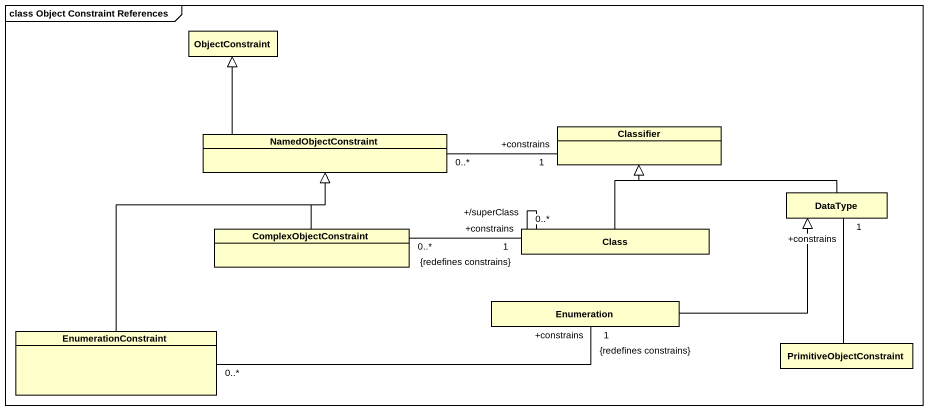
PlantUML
@startuml
mainframe class Object Constraint References
hide circle
hide empty members
class ObjectConstraint
class NamedObjectConstraint
class Classifier
class DataType
class ComplexObjectConstraint
class "Class" as Class_
class EnumerationConstraint
class Enumeration
class PrimitiveObjectConstraint
NamedObjectConstraint -up-|> ObjectConstraint
NamedObjectConstraint "0..*" -right- "+constrains\n1" Classifier
DataType -left-|> Classifier
ComplexObjectConstraint -up-|> NamedObjectConstraint
ComplexObjectConstraint "0..*" -right- "+constrains\n1\n{redefines constrains}" Class_
Class_ -up-|> Classifier
Class_ -- "+/superClass\n0..*" Class_
EnumerationConstraint -up-|> NamedObjectConstraint
EnumerationConstraint "0..*" -right- "+constrains\n1\n{redefines constrains}" Enumeration
Enumeration -right-|> DataType
PrimitiveObjectConstraint -up- "+constrains\n1" DataType
@enduml
